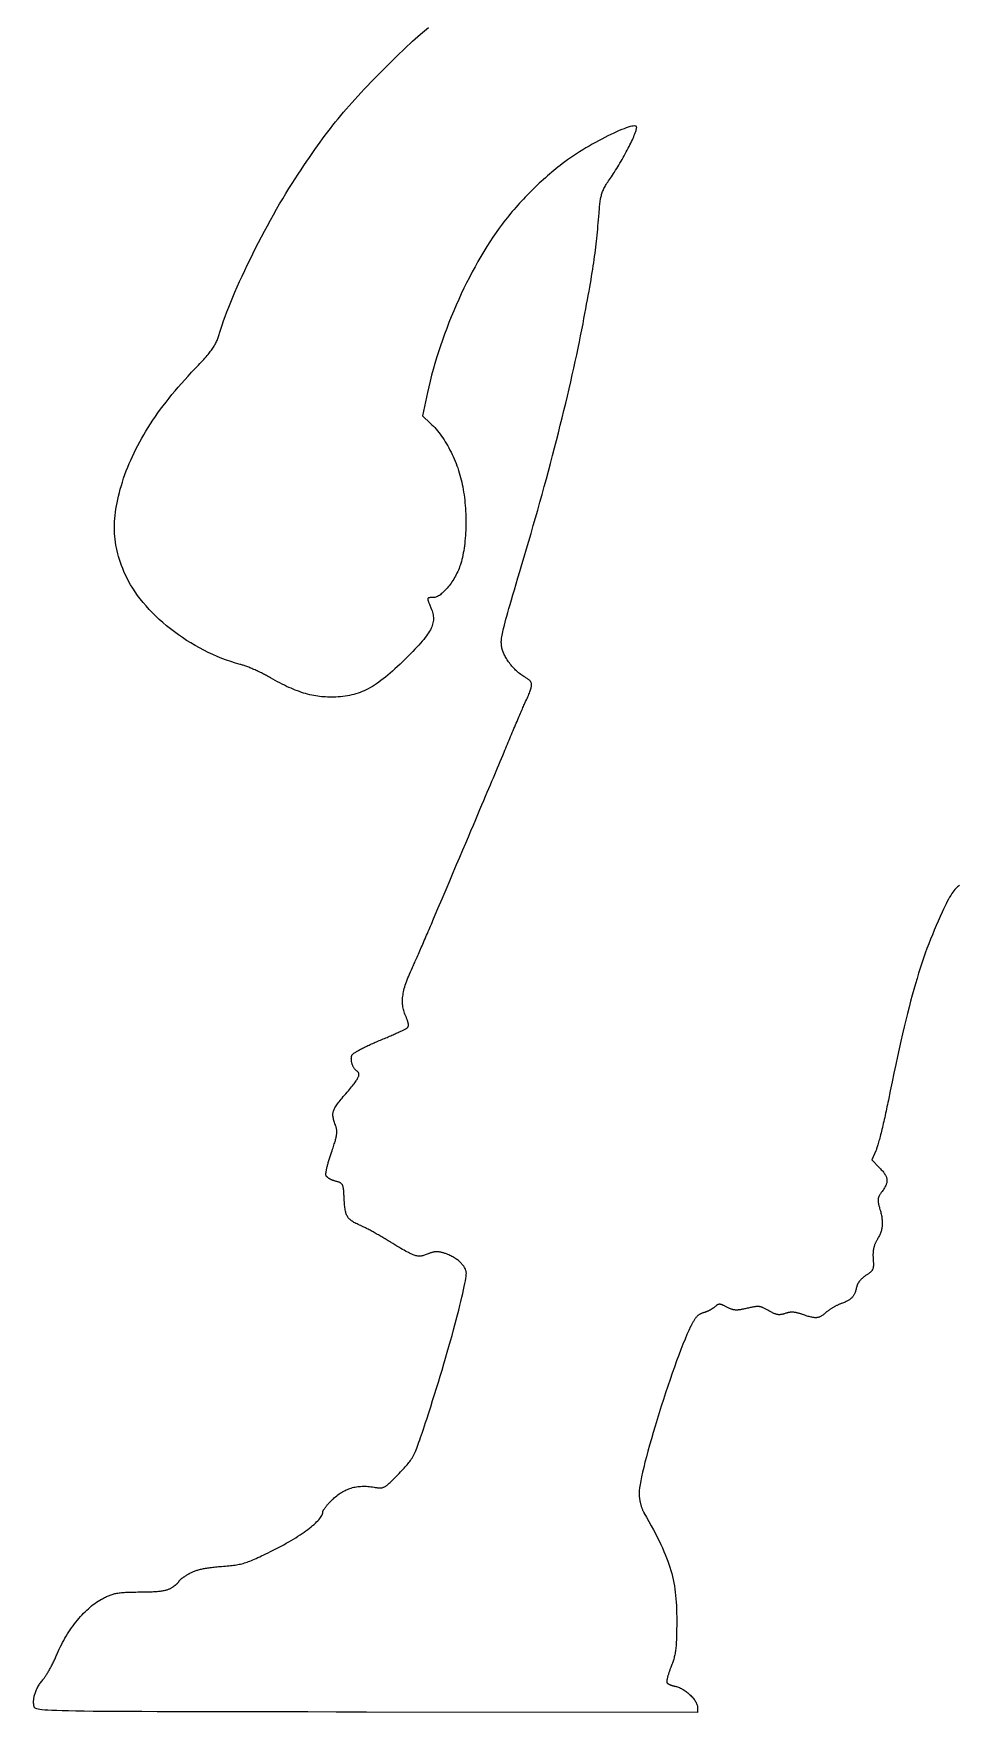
# Model space of a CAD drawing. Extents: x 81.6 to 137.6, y 127.7 to 227.6.
# Drawn here: x 81.6 to 109.5, y 127.7 to 178.2 of the extents above; entities that cross this region are included whole.
import ezdxf

# ---------------------------------------------------------------- set-up
doc = ezdxf.new("R2010")
doc.units = 0
doc.layers.add('LAYER_1', color=7, linetype='CONTINUOUS')

msp = doc.modelspace()

# ---------------------------------------------------------------- linework, layer by layer
at = {"layer": 'LAYER_1', "color": 7}
for points in [[(92.315, 177.307), (92.544, 177.532), (92.776, 177.753), (93.01, 177.97), (93.246, 178.182), (93.485, 178.389)], [(89.562, 173.972), (89.65, 174.105), (89.737, 174.233), (89.821, 174.358), (89.904, 174.478), (89.985, 174.596), (90.065, 174.71), (90.145, 174.822), (90.223, 174.93), (90.301, 175.037), (90.379, 175.141), (90.456, 175.244), (90.534, 175.345), (90.612, 175.444), (90.69, 175.543), (90.77, 175.64), (90.85, 175.738), (90.931, 175.834), (91.014, 175.931), (91.098, 176.028), (91.185, 176.126), (91.273, 176.224), (91.363, 176.324), (91.456, 176.425), (91.552, 176.527), (91.651, 176.631), (91.752, 176.737), (91.857, 176.845), (91.966, 176.956), (92.078, 177.07), (92.194, 177.187), (92.315, 177.307)], [(99.755, 175.381), (99.75, 175.4), (99.737, 175.413), (99.716, 175.421), (99.687, 175.423), (99.651, 175.421), (99.608, 175.414), (99.558, 175.402), (99.502, 175.386), (99.441, 175.365), (99.375, 175.341), (99.303, 175.313), (99.228, 175.282), (99.148, 175.247), (99.065, 175.209), (98.978, 175.168), (98.889, 175.124), (98.798, 175.078), (98.705, 175.03), (98.61, 174.979), (98.514, 174.927), (98.418, 174.873), (98.321, 174.817), (98.225, 174.76), (98.129, 174.702), (98.034, 174.643), (97.941, 174.584), (97.85, 174.524), (97.761, 174.463), (97.675, 174.403), (97.592, 174.343), (97.512, 174.283)], [(99.024, 173.94), (99.056, 173.987), (99.088, 174.036), (99.121, 174.087), (99.153, 174.139), (99.186, 174.192), (99.219, 174.247), (99.252, 174.302), (99.284, 174.358), (99.317, 174.414), (99.348, 174.47), (99.38, 174.527), (99.411, 174.583), (99.441, 174.639), (99.47, 174.695), (99.498, 174.75), (99.526, 174.804), (99.552, 174.857), (99.577, 174.909), (99.601, 174.959), (99.624, 175.008), (99.645, 175.055), (99.664, 175.1), (99.682, 175.142), (99.698, 175.182), (99.713, 175.22), (99.725, 175.255), (99.735, 175.287), (99.744, 175.316), (99.75, 175.341), (99.753, 175.363), (99.755, 175.381)], [(87.197, 169.185), (87.233, 169.302), (87.273, 169.425), (87.317, 169.554), (87.365, 169.688), (87.417, 169.827), (87.473, 169.97), (87.533, 170.118), (87.595, 170.269), (87.661, 170.424), (87.73, 170.582), (87.802, 170.742), (87.877, 170.905), (87.954, 171.07), (88.033, 171.237), (88.115, 171.405), (88.198, 171.574), (88.283, 171.743), (88.37, 171.913), (88.458, 172.082), (88.547, 172.251), (88.638, 172.419), (88.729, 172.586), (88.821, 172.751), (88.914, 172.914), (89.007, 173.075), (89.1, 173.234), (89.193, 173.389), (89.286, 173.541), (89.379, 173.689), (89.471, 173.833), (89.562, 173.972)], [(97.512, 174.283), (97.449, 174.234), (97.385, 174.184), (97.322, 174.133), (97.259, 174.081), (97.196, 174.028), (97.133, 173.975), (97.07, 173.92), (97.008, 173.865), (96.946, 173.81), (96.884, 173.753), (96.822, 173.696), (96.761, 173.638), (96.7, 173.58), (96.639, 173.521), (96.579, 173.461), (96.519, 173.401), (96.46, 173.341), (96.402, 173.28), (96.344, 173.219), (96.287, 173.158), (96.23, 173.096), (96.174, 173.034), (96.119, 172.972), (96.065, 172.909), (96.011, 172.847), (95.959, 172.784), (95.907, 172.721), (95.856, 172.659), (95.806, 172.596), (95.757, 172.533), (95.709, 172.47)], [(98.622, 172.8), (98.627, 172.856), (98.631, 172.908), (98.635, 172.958), (98.639, 173.004), (98.644, 173.048), (98.648, 173.09), (98.653, 173.13), (98.658, 173.168), (98.663, 173.204), (98.669, 173.238), (98.676, 173.271), (98.683, 173.303), (98.691, 173.334), (98.699, 173.364), (98.709, 173.393), (98.719, 173.422), (98.73, 173.451), (98.742, 173.479), (98.755, 173.508), (98.77, 173.538), (98.785, 173.567), (98.802, 173.598), (98.821, 173.63), (98.84, 173.662), (98.861, 173.696), (98.884, 173.732), (98.909, 173.769), (98.935, 173.809), (98.962, 173.85), (98.992, 173.894), (99.024, 173.94)], [(95.709, 172.47), (95.614, 172.343), (95.521, 172.211), (95.427, 172.075), (95.335, 171.935), (95.243, 171.792), (95.153, 171.645), (95.063, 171.495), (94.975, 171.341), (94.888, 171.185), (94.802, 171.027), (94.718, 170.865), (94.635, 170.702), (94.554, 170.536), (94.474, 170.368), (94.396, 170.199), (94.32, 170.027), (94.246, 169.855), (94.174, 169.681), (94.104, 169.507), (94.036, 169.331), (93.97, 169.155), (93.907, 168.978), (93.846, 168.801), (93.787, 168.624), (93.732, 168.448), (93.678, 168.271), (93.628, 168.095), (93.58, 167.92), (93.535, 167.745), (93.493, 167.572), (93.455, 167.399)], [(98.139, 169.467), (98.168, 169.624), (98.197, 169.775), (98.224, 169.919), (98.249, 170.059), (98.274, 170.193), (98.297, 170.322), (98.32, 170.446), (98.341, 170.566), (98.361, 170.681), (98.38, 170.793), (98.398, 170.902), (98.415, 171.007), (98.431, 171.11), (98.447, 171.209), (98.461, 171.307), (98.475, 171.402), (98.488, 171.496), (98.501, 171.589), (98.513, 171.68), (98.524, 171.77), (98.535, 171.86), (98.545, 171.95), (98.555, 172.04), (98.564, 172.131), (98.573, 172.222), (98.582, 172.314), (98.59, 172.407), (98.599, 172.502), (98.607, 172.599), (98.615, 172.698), (98.622, 172.8)], [(96.437, 162.691), (96.506, 162.924), (96.574, 163.158), (96.642, 163.392), (96.709, 163.627), (96.776, 163.862), (96.842, 164.097), (96.907, 164.332), (96.972, 164.567), (97.036, 164.801), (97.098, 165.035), (97.16, 165.267), (97.221, 165.499), (97.281, 165.729), (97.34, 165.958), (97.398, 166.186), (97.455, 166.412), (97.51, 166.636), (97.565, 166.857), (97.618, 167.077), (97.669, 167.294), (97.72, 167.508), (97.769, 167.72), (97.816, 167.928), (97.862, 168.134), (97.907, 168.336), (97.949, 168.534), (97.991, 168.729), (98.03, 168.92), (98.068, 169.106), (98.104, 169.289), (98.139, 169.467)], [(86.467, 168.123), (86.515, 168.174), (86.561, 168.223), (86.605, 168.269), (86.646, 168.314), (86.686, 168.357), (86.723, 168.397), (86.758, 168.437), (86.791, 168.474), (86.822, 168.511), (86.852, 168.546), (86.88, 168.579), (86.906, 168.612), (86.93, 168.644), (86.953, 168.675), (86.975, 168.705), (86.995, 168.735), (87.015, 168.764), (87.033, 168.792), (87.05, 168.821), (87.065, 168.849), (87.08, 168.877), (87.095, 168.906), (87.108, 168.934), (87.121, 168.963), (87.133, 168.993), (87.144, 169.023), (87.156, 169.053), (87.166, 169.085), (87.177, 169.117), (87.187, 169.15), (87.197, 169.185)], [(84.275, 164.705), (84.311, 164.816), (84.35, 164.927), (84.39, 165.038), (84.433, 165.148), (84.478, 165.258), (84.525, 165.367), (84.574, 165.477), (84.625, 165.586), (84.679, 165.695), (84.735, 165.804), (84.793, 165.913), (84.853, 166.021), (84.916, 166.13), (84.981, 166.239), (85.048, 166.348), (85.118, 166.456), (85.19, 166.565), (85.265, 166.675), (85.342, 166.784), (85.422, 166.893), (85.504, 167.003), (85.588, 167.113), (85.676, 167.224), (85.765, 167.335), (85.858, 167.446), (85.952, 167.557), (86.05, 167.67), (86.15, 167.782), (86.253, 167.895), (86.358, 168.009), (86.467, 168.123)], [(93.455, 167.399), (93.303, 166.698), (93.549, 166.471)], [(93.549, 166.471), (93.592, 166.43), (93.634, 166.387), (93.677, 166.342), (93.718, 166.295), (93.759, 166.246), (93.8, 166.195), (93.84, 166.142), (93.879, 166.088), (93.918, 166.032), (93.956, 165.975), (93.993, 165.916), (94.03, 165.856), (94.066, 165.794), (94.1, 165.731), (94.134, 165.668), (94.167, 165.603), (94.199, 165.537), (94.23, 165.47), (94.26, 165.403), (94.289, 165.335), (94.316, 165.266), (94.343, 165.196), (94.368, 165.127), (94.392, 165.056), (94.414, 164.985), (94.435, 164.915), (94.455, 164.843), (94.474, 164.772), (94.491, 164.701), (94.506, 164.63), (94.52, 164.559)], [(84.402, 161.834), (84.36, 161.926), (84.32, 162.016), (84.283, 162.106), (84.248, 162.195), (84.216, 162.283), (84.187, 162.371), (84.16, 162.459), (84.136, 162.546), (84.114, 162.633), (84.095, 162.72), (84.078, 162.807), (84.064, 162.894), (84.053, 162.982), (84.044, 163.069), (84.037, 163.157), (84.033, 163.246), (84.032, 163.335), (84.033, 163.425), (84.037, 163.516), (84.043, 163.607), (84.051, 163.7), (84.063, 163.794), (84.076, 163.889), (84.092, 163.985), (84.111, 164.083), (84.132, 164.182), (84.156, 164.283), (84.182, 164.386), (84.21, 164.49), (84.241, 164.597), (84.275, 164.705)], [(94.52, 164.559), (94.534, 164.481), (94.546, 164.403), (94.558, 164.323), (94.568, 164.243), (94.577, 164.161), (94.585, 164.079), (94.592, 163.997), (94.598, 163.914), (94.603, 163.83), (94.607, 163.747), (94.609, 163.664), (94.611, 163.58), (94.612, 163.497), (94.611, 163.415), (94.609, 163.333), (94.607, 163.251), (94.603, 163.17), (94.598, 163.091), (94.592, 163.012), (94.585, 162.934), (94.577, 162.858), (94.569, 162.783), (94.559, 162.71), (94.548, 162.638), (94.536, 162.569), (94.522, 162.501), (94.508, 162.435), (94.493, 162.372), (94.477, 162.311), (94.46, 162.252), (94.442, 162.196)], [(95.694, 159.736), (95.69, 159.763), (95.686, 159.79), (95.683, 159.816), (95.681, 159.843), (95.68, 159.871), (95.68, 159.901), (95.682, 159.933), (95.685, 159.967), (95.689, 160.005), (95.695, 160.047), (95.703, 160.092), (95.712, 160.142), (95.724, 160.198), (95.738, 160.259), (95.754, 160.327), (95.773, 160.401), (95.794, 160.483), (95.818, 160.573), (95.845, 160.671), (95.875, 160.778), (95.908, 160.894), (95.944, 161.021), (95.984, 161.157), (96.027, 161.305), (96.073, 161.464), (96.124, 161.636), (96.178, 161.819), (96.236, 162.016), (96.299, 162.227), (96.365, 162.451), (96.437, 162.691)], [(87.815, 159.217), (87.677, 159.255), (87.54, 159.298), (87.402, 159.345), (87.265, 159.396), (87.129, 159.451), (86.993, 159.51), (86.858, 159.573), (86.724, 159.64), (86.592, 159.71), (86.461, 159.783), (86.332, 159.86), (86.205, 159.939), (86.08, 160.022), (85.957, 160.107), (85.837, 160.195), (85.719, 160.285), (85.604, 160.378), (85.492, 160.472), (85.384, 160.569), (85.278, 160.668), (85.177, 160.768), (85.079, 160.87), (84.985, 160.974), (84.896, 161.078), (84.811, 161.184), (84.73, 161.291), (84.654, 161.398), (84.583, 161.507), (84.518, 161.615), (84.457, 161.725), (84.402, 161.834)], [(94.442, 162.196), (94.425, 162.149), (94.407, 162.102), (94.388, 162.055), (94.367, 162.009), (94.345, 161.963), (94.322, 161.917), (94.298, 161.872), (94.273, 161.828), (94.248, 161.784), (94.221, 161.742), (94.194, 161.7), (94.166, 161.66), (94.138, 161.62), (94.109, 161.582), (94.08, 161.546), (94.051, 161.511), (94.021, 161.477), (93.991, 161.445), (93.962, 161.415), (93.932, 161.387), (93.903, 161.36), (93.873, 161.336), (93.844, 161.314), (93.816, 161.294), (93.787, 161.276), (93.76, 161.261), (93.733, 161.249), (93.706, 161.239), (93.681, 161.231), (93.656, 161.227), (93.632, 161.225)], [(93.632, 161.225), (93.612, 161.225), (93.594, 161.226), (93.577, 161.226), (93.561, 161.225), (93.547, 161.225), (93.534, 161.224), (93.522, 161.223), (93.511, 161.222), (93.502, 161.22), (93.493, 161.218), (93.486, 161.215), (93.48, 161.211), (93.475, 161.207), (93.471, 161.201), (93.468, 161.195), (93.467, 161.188), (93.466, 161.18), (93.467, 161.17), (93.468, 161.16), (93.471, 161.148), (93.474, 161.135), (93.479, 161.12), (93.484, 161.104), (93.491, 161.087), (93.498, 161.067), (93.506, 161.047), (93.516, 161.024), (93.526, 161), (93.537, 160.973), (93.549, 160.945), (93.561, 160.915)], [(93.561, 160.915), (93.578, 160.872), (93.594, 160.829), (93.607, 160.788), (93.617, 160.747), (93.626, 160.707), (93.632, 160.667), (93.635, 160.628), (93.636, 160.588), (93.635, 160.549), (93.63, 160.509), (93.623, 160.469), (93.613, 160.429), (93.601, 160.388), (93.585, 160.346), (93.566, 160.303), (93.545, 160.259), (93.52, 160.215), (93.492, 160.169), (93.46, 160.121), (93.425, 160.072), (93.387, 160.021), (93.345, 159.968), (93.3, 159.913), (93.251, 159.857), (93.198, 159.797), (93.141, 159.736), (93.081, 159.672), (93.017, 159.605), (92.948, 159.535), (92.876, 159.462), (92.799, 159.386)], [(96.393, 158.828), (96.36, 158.848), (96.328, 158.869), (96.296, 158.892), (96.264, 158.915), (96.232, 158.939), (96.201, 158.965), (96.171, 158.991), (96.141, 159.018), (96.111, 159.046), (96.082, 159.075), (96.054, 159.104), (96.026, 159.134), (95.999, 159.165), (95.973, 159.196), (95.948, 159.227), (95.923, 159.259), (95.9, 159.291), (95.877, 159.323), (95.856, 159.355), (95.835, 159.388), (95.816, 159.421), (95.798, 159.453), (95.781, 159.486), (95.765, 159.518), (95.751, 159.55), (95.738, 159.582), (95.726, 159.614), (95.716, 159.645), (95.707, 159.676), (95.7, 159.706), (95.694, 159.736)], [(88.728, 158.814), (88.701, 158.83), (88.672, 158.846), (88.643, 158.862), (88.614, 158.878), (88.584, 158.894), (88.553, 158.91), (88.522, 158.926), (88.49, 158.942), (88.459, 158.958), (88.427, 158.973), (88.395, 158.989), (88.362, 159.004), (88.33, 159.019), (88.298, 159.034), (88.266, 159.048), (88.233, 159.062), (88.202, 159.076), (88.17, 159.09), (88.139, 159.103), (88.108, 159.115), (88.078, 159.127), (88.048, 159.139), (88.019, 159.15), (87.99, 159.161), (87.962, 159.171), (87.935, 159.18), (87.909, 159.189), (87.884, 159.197), (87.86, 159.204), (87.837, 159.211), (87.815, 159.217)], [(92.799, 159.386), (92.715, 159.305), (92.634, 159.227), (92.555, 159.152), (92.479, 159.081), (92.404, 159.014), (92.331, 158.95), (92.26, 158.89), (92.191, 158.833), (92.123, 158.779), (92.056, 158.728), (91.991, 158.68), (91.926, 158.635), (91.863, 158.593), (91.8, 158.554), (91.738, 158.517), (91.676, 158.483), (91.614, 158.452), (91.552, 158.423), (91.491, 158.396), (91.429, 158.372), (91.367, 158.35), (91.304, 158.33), (91.241, 158.312), (91.177, 158.296), (91.112, 158.282), (91.046, 158.27), (90.979, 158.26), (90.91, 158.251), (90.84, 158.243), (90.768, 158.238), (90.694, 158.233)], [(90.694, 158.233), (90.633, 158.231), (90.572, 158.229), (90.512, 158.23), (90.451, 158.231), (90.391, 158.234), (90.331, 158.238), (90.271, 158.243), (90.211, 158.25), (90.152, 158.258), (90.092, 158.267), (90.032, 158.278), (89.971, 158.29), (89.911, 158.304), (89.85, 158.319), (89.789, 158.336), (89.728, 158.354), (89.666, 158.374), (89.604, 158.395), (89.541, 158.418), (89.477, 158.442), (89.413, 158.468), (89.349, 158.495), (89.283, 158.524), (89.217, 158.554), (89.15, 158.587), (89.082, 158.62), (89.014, 158.656), (88.944, 158.693), (88.873, 158.732), (88.801, 158.772), (88.728, 158.814)], [(96.412, 158.096), (96.435, 158.146), (96.456, 158.193), (96.475, 158.237), (96.493, 158.279), (96.51, 158.318), (96.525, 158.354), (96.538, 158.389), (96.55, 158.421), (96.561, 158.451), (96.569, 158.479), (96.577, 158.505), (96.582, 158.53), (96.587, 158.553), (96.589, 158.574), (96.59, 158.594), (96.59, 158.613), (96.588, 158.631), (96.584, 158.648), (96.579, 158.663), (96.572, 158.679), (96.564, 158.693), (96.554, 158.707), (96.542, 158.72), (96.529, 158.734), (96.515, 158.747), (96.498, 158.76), (96.48, 158.773), (96.461, 158.786), (96.44, 158.8), (96.417, 158.814), (96.393, 158.828)], [(95.762, 156.574), (95.786, 156.632), (95.811, 156.692), (95.836, 156.751), (95.861, 156.811), (95.886, 156.87), (95.911, 156.93), (95.936, 156.989), (95.961, 157.049), (95.986, 157.107), (96.011, 157.166), (96.035, 157.224), (96.059, 157.281), (96.083, 157.337), (96.107, 157.393), (96.13, 157.447), (96.153, 157.501), (96.175, 157.553), (96.197, 157.604), (96.218, 157.653), (96.239, 157.701), (96.259, 157.747), (96.278, 157.792), (96.297, 157.834), (96.315, 157.875), (96.331, 157.914), (96.347, 157.95), (96.362, 157.984), (96.376, 158.016), (96.389, 158.045), (96.401, 158.072), (96.412, 158.096)], [(93.641, 151.556), (93.772, 151.864), (93.897, 152.157), (94.015, 152.436), (94.127, 152.7), (94.233, 152.951), (94.334, 153.19), (94.43, 153.416), (94.521, 153.63), (94.607, 153.833), (94.688, 154.025), (94.766, 154.208), (94.839, 154.38), (94.908, 154.544), (94.974, 154.699), (95.036, 154.846), (95.095, 154.986), (95.151, 155.119), (95.205, 155.246), (95.256, 155.367), (95.305, 155.483), (95.351, 155.594), (95.396, 155.702), (95.44, 155.805), (95.482, 155.906), (95.523, 156.004), (95.564, 156.101), (95.604, 156.196), (95.643, 156.29), (95.682, 156.384), (95.722, 156.478), (95.762, 156.574)], [(109.474, 152.557), (109.445, 152.543), (109.417, 152.524), (109.388, 152.501), (109.359, 152.474), (109.33, 152.441), (109.3, 152.404), (109.27, 152.362), (109.239, 152.316), (109.207, 152.264), (109.174, 152.207), (109.14, 152.146), (109.105, 152.079), (109.069, 152.007), (109.031, 151.93), (108.992, 151.848), (108.951, 151.76)], [(108.951, 151.76), (108.889, 151.623), (108.828, 151.487), (108.769, 151.352), (108.711, 151.215), (108.655, 151.079), (108.6, 150.941), (108.547, 150.802), (108.494, 150.662), (108.442, 150.519), (108.391, 150.374), (108.341, 150.226), (108.292, 150.074), (108.243, 149.92), (108.194, 149.761), (108.146, 149.598), (108.098, 149.43), (108.05, 149.257), (108.002, 149.079), (107.954, 148.895), (107.906, 148.705), (107.857, 148.508), (107.808, 148.304), (107.759, 148.093), (107.709, 147.875), (107.658, 147.648), (107.606, 147.413), (107.553, 147.169), (107.5, 146.916), (107.445, 146.653), (107.388, 146.381), (107.331, 146.098)], [(93.003, 150.091), (93.016, 150.117), (93.029, 150.146), (93.043, 150.177), (93.058, 150.211), (93.074, 150.246), (93.09, 150.284), (93.108, 150.323), (93.126, 150.364), (93.145, 150.407), (93.164, 150.451), (93.184, 150.497), (93.205, 150.544), (93.226, 150.592), (93.248, 150.641), (93.27, 150.692), (93.292, 150.743), (93.315, 150.795), (93.338, 150.848), (93.361, 150.902), (93.385, 150.956), (93.408, 151.01), (93.432, 151.065), (93.455, 151.12), (93.479, 151.175), (93.503, 151.231), (93.526, 151.286), (93.55, 151.34), (93.573, 151.395), (93.596, 151.449), (93.619, 151.503), (93.641, 151.556)], [(92.795, 148.648), (92.779, 148.684), (92.765, 148.721), (92.753, 148.757), (92.742, 148.794), (92.732, 148.831), (92.723, 148.868), (92.716, 148.905), (92.711, 148.943), (92.707, 148.982), (92.704, 149.021), (92.703, 149.06), (92.703, 149.1), (92.705, 149.141), (92.708, 149.183), (92.713, 149.226), (92.72, 149.27), (92.727, 149.315), (92.737, 149.36), (92.748, 149.408), (92.76, 149.456), (92.774, 149.506), (92.79, 149.557), (92.807, 149.609), (92.826, 149.663), (92.846, 149.719), (92.869, 149.776), (92.892, 149.835), (92.917, 149.896), (92.944, 149.959), (92.973, 150.024), (93.003, 150.091)], [(92.844, 148.271), (92.85, 148.277), (92.856, 148.282), (92.861, 148.288), (92.865, 148.294), (92.869, 148.3), (92.873, 148.307), (92.876, 148.314), (92.878, 148.322), (92.88, 148.33), (92.882, 148.338), (92.883, 148.347), (92.884, 148.356), (92.884, 148.366), (92.883, 148.376), (92.882, 148.387), (92.881, 148.398), (92.879, 148.41), (92.876, 148.423), (92.873, 148.436), (92.87, 148.45), (92.865, 148.464), (92.861, 148.479), (92.856, 148.495), (92.85, 148.511), (92.844, 148.529), (92.837, 148.546), (92.83, 148.565), (92.822, 148.585), (92.813, 148.605), (92.804, 148.626), (92.795, 148.648)], [(92.005, 147.891), (92.045, 147.907), (92.084, 147.924), (92.124, 147.94), (92.163, 147.957), (92.201, 147.973), (92.239, 147.989), (92.277, 148.005), (92.313, 148.021), (92.349, 148.037), (92.385, 148.052), (92.419, 148.067), (92.453, 148.082), (92.485, 148.096), (92.517, 148.111), (92.547, 148.124), (92.577, 148.138), (92.605, 148.151), (92.632, 148.163), (92.658, 148.175), (92.682, 148.186), (92.705, 148.197), (92.727, 148.208), (92.747, 148.218), (92.765, 148.227), (92.782, 148.235), (92.797, 148.243), (92.81, 148.25), (92.821, 148.257), (92.831, 148.262), (92.839, 148.267), (92.844, 148.271)], [(91.189, 147.461), (91.194, 147.468), (91.2, 147.475), (91.208, 147.484), (91.218, 147.493), (91.23, 147.502), (91.244, 147.512), (91.26, 147.523), (91.277, 147.535), (91.296, 147.547), (91.316, 147.559), (91.338, 147.572), (91.362, 147.586), (91.387, 147.6), (91.413, 147.614), (91.44, 147.629), (91.469, 147.644), (91.498, 147.659), (91.529, 147.675), (91.561, 147.691), (91.594, 147.707), (91.628, 147.723), (91.663, 147.74), (91.698, 147.756), (91.734, 147.773), (91.771, 147.79), (91.809, 147.807), (91.847, 147.824), (91.886, 147.84), (91.925, 147.857), (91.965, 147.874), (92.005, 147.891)], [(91.325, 146.98), (91.313, 146.988), (91.301, 146.998), (91.29, 147.008), (91.279, 147.019), (91.268, 147.032), (91.258, 147.045), (91.248, 147.059), (91.239, 147.074), (91.23, 147.089), (91.222, 147.105), (91.214, 147.122), (91.207, 147.139), (91.2, 147.157), (91.193, 147.174), (91.188, 147.193), (91.182, 147.211), (91.178, 147.229), (91.174, 147.248), (91.171, 147.266), (91.168, 147.285), (91.166, 147.303), (91.165, 147.321), (91.164, 147.338), (91.165, 147.356), (91.166, 147.373), (91.168, 147.389), (91.17, 147.405), (91.174, 147.42), (91.178, 147.435), (91.183, 147.448), (91.189, 147.461)], [(91, 146.294), (91.039, 146.338), (91.075, 146.38), (91.109, 146.42), (91.141, 146.458), (91.171, 146.495), (91.198, 146.529), (91.224, 146.562), (91.248, 146.593), (91.27, 146.622), (91.291, 146.65), (91.309, 146.677), (91.325, 146.702), (91.34, 146.725), (91.353, 146.748), (91.364, 146.769), (91.373, 146.788), (91.381, 146.807), (91.387, 146.824), (91.391, 146.841), (91.394, 146.857), (91.395, 146.871), (91.395, 146.885), (91.393, 146.898), (91.389, 146.91), (91.384, 146.922), (91.378, 146.933), (91.37, 146.943), (91.361, 146.953), (91.35, 146.962), (91.338, 146.972), (91.325, 146.98)], [(90.684, 145.355), (90.672, 145.391), (90.66, 145.425), (90.65, 145.457), (90.64, 145.487), (90.632, 145.517), (90.625, 145.545), (90.619, 145.572), (90.615, 145.598), (90.612, 145.624), (90.611, 145.649), (90.611, 145.673), (90.612, 145.698), (90.615, 145.722), (90.62, 145.746), (90.627, 145.77), (90.635, 145.794), (90.645, 145.819), (90.657, 145.844), (90.671, 145.871), (90.686, 145.898), (90.704, 145.926), (90.724, 145.955), (90.745, 145.985), (90.769, 146.017), (90.795, 146.051), (90.824, 146.086), (90.854, 146.124), (90.887, 146.163), (90.922, 146.204), (90.96, 146.248), (91, 146.294)], [(107.331, 146.098), (107.317, 146.032), (107.304, 145.966), (107.29, 145.9), (107.276, 145.834), (107.262, 145.769), (107.248, 145.704), (107.234, 145.64), (107.22, 145.577), (107.206, 145.514), (107.192, 145.453), (107.178, 145.393), (107.164, 145.333), (107.15, 145.275), (107.137, 145.219), (107.124, 145.164), (107.111, 145.111), (107.098, 145.059), (107.085, 145.009), (107.073, 144.961), (107.061, 144.915), (107.049, 144.871), (107.038, 144.83), (107.027, 144.791), (107.017, 144.754), (107.007, 144.72), (106.997, 144.689), (106.988, 144.66), (106.979, 144.634), (106.972, 144.612), (106.964, 144.592), (106.957, 144.576)], [(90.566, 144.526), (90.583, 144.575), (90.599, 144.621), (90.614, 144.664), (90.628, 144.706), (90.641, 144.745), (90.652, 144.782), (90.663, 144.818), (90.673, 144.851), (90.683, 144.883), (90.691, 144.913), (90.698, 144.942), (90.705, 144.969), (90.71, 144.995), (90.715, 145.02), (90.719, 145.043), (90.722, 145.066), (90.725, 145.088), (90.727, 145.109), (90.727, 145.129), (90.728, 145.148), (90.727, 145.168), (90.726, 145.186), (90.724, 145.205), (90.721, 145.223), (90.718, 145.241), (90.714, 145.26), (90.709, 145.278), (90.704, 145.297), (90.698, 145.316), (90.691, 145.335), (90.684, 145.355)], [(106.957, 144.576), (106.836, 144.299), (107.068, 144.059)], [(90.403, 143.831), (90.401, 143.837), (90.4, 143.845), (90.399, 143.855), (90.399, 143.866), (90.399, 143.878), (90.4, 143.892), (90.402, 143.907), (90.404, 143.923), (90.406, 143.94), (90.409, 143.959), (90.413, 143.979), (90.417, 143.999), (90.421, 144.021), (90.426, 144.044), (90.431, 144.067), (90.437, 144.092), (90.443, 144.117), (90.45, 144.143), (90.457, 144.169), (90.464, 144.197), (90.472, 144.225), (90.48, 144.253), (90.488, 144.282), (90.497, 144.312), (90.506, 144.341), (90.515, 144.372), (90.525, 144.402), (90.535, 144.433), (90.545, 144.464), (90.556, 144.495), (90.566, 144.526)], [(107.068, 144.059), (107.094, 144.032), (107.118, 144.006), (107.14, 143.981), (107.161, 143.957), (107.18, 143.933), (107.198, 143.91), (107.214, 143.887), (107.228, 143.865), (107.241, 143.843), (107.253, 143.822), (107.263, 143.8), (107.271, 143.78), (107.278, 143.759), (107.283, 143.738), (107.286, 143.718), (107.288, 143.697), (107.289, 143.677), (107.288, 143.656), (107.286, 143.635), (107.282, 143.614), (107.276, 143.593), (107.269, 143.571), (107.261, 143.549), (107.251, 143.527), (107.24, 143.503), (107.227, 143.48), (107.213, 143.455), (107.197, 143.43), (107.18, 143.404), (107.161, 143.378), (107.141, 143.35)], [(90.686, 143.661), (90.673, 143.664), (90.66, 143.668), (90.647, 143.672), (90.635, 143.676), (90.622, 143.681), (90.61, 143.685), (90.598, 143.69), (90.586, 143.695), (90.574, 143.7), (90.562, 143.705), (90.551, 143.711), (90.54, 143.716), (90.529, 143.722), (90.518, 143.728), (90.508, 143.733), (90.498, 143.739), (90.488, 143.745), (90.479, 143.752), (90.47, 143.758), (90.462, 143.764), (90.454, 143.77), (90.447, 143.776), (90.44, 143.782), (90.433, 143.789), (90.427, 143.795), (90.422, 143.801), (90.417, 143.807), (90.412, 143.813), (90.409, 143.819), (90.405, 143.825), (90.403, 143.831)], [(90.949, 143.13), (90.947, 143.173), (90.945, 143.214), (90.943, 143.252), (90.941, 143.287), (90.939, 143.32), (90.937, 143.351), (90.934, 143.379), (90.932, 143.406), (90.929, 143.43), (90.925, 143.452), (90.922, 143.473), (90.917, 143.492), (90.913, 143.509), (90.908, 143.525), (90.902, 143.539), (90.895, 143.552), (90.888, 143.564), (90.88, 143.575), (90.871, 143.584), (90.862, 143.593), (90.851, 143.601), (90.84, 143.609), (90.827, 143.615), (90.814, 143.622), (90.799, 143.628), (90.784, 143.633), (90.767, 143.639), (90.748, 143.644), (90.729, 143.65), (90.708, 143.655), (90.686, 143.661)], [(91.448, 142.322), (91.409, 142.339), (91.371, 142.356), (91.337, 142.372), (91.304, 142.388), (91.273, 142.404), (91.244, 142.42), (91.217, 142.436), (91.191, 142.452), (91.168, 142.468), (91.146, 142.485), (91.125, 142.503), (91.107, 142.521), (91.089, 142.54), (91.073, 142.56), (91.059, 142.58), (91.045, 142.602), (91.033, 142.625), (91.022, 142.649), (91.012, 142.675), (91.003, 142.702), (90.995, 142.73), (90.987, 142.761), (90.981, 142.793), (90.975, 142.827), (90.97, 142.863), (90.965, 142.902), (90.961, 142.942), (90.958, 142.985), (90.955, 143.031), (90.952, 143.079), (90.949, 143.13)], [(107.141, 143.35), (107.128, 143.332), (107.115, 143.315), (107.104, 143.298), (107.093, 143.282), (107.083, 143.267), (107.074, 143.252), (107.065, 143.237), (107.057, 143.223), (107.05, 143.21), (107.044, 143.196), (107.039, 143.183), (107.034, 143.17), (107.03, 143.157), (107.027, 143.144), (107.024, 143.13), (107.022, 143.117), (107.021, 143.103), (107.02, 143.089), (107.02, 143.075), (107.021, 143.06), (107.022, 143.045), (107.024, 143.029), (107.027, 143.013), (107.03, 142.996), (107.033, 142.978), (107.038, 142.959), (107.043, 142.939), (107.048, 142.919), (107.054, 142.897), (107.061, 142.874), (107.068, 142.85)], [(107.068, 142.85), (107.079, 142.811), (107.09, 142.772), (107.1, 142.735), (107.109, 142.698), (107.117, 142.663), (107.124, 142.628), (107.13, 142.594), (107.135, 142.561), (107.139, 142.528), (107.143, 142.496), (107.145, 142.465), (107.147, 142.435), (107.148, 142.405), (107.148, 142.375), (107.147, 142.346), (107.144, 142.317), (107.141, 142.289), (107.138, 142.261), (107.133, 142.234), (107.127, 142.206), (107.12, 142.179), (107.113, 142.153), (107.104, 142.126), (107.094, 142.099), (107.084, 142.073), (107.073, 142.046), (107.06, 142.02), (107.047, 141.993), (107.032, 141.966), (107.017, 141.94), (107.001, 141.913)], [(92.342, 141.826), (92.31, 141.845), (92.278, 141.865), (92.245, 141.885), (92.213, 141.904), (92.18, 141.924), (92.147, 141.944), (92.113, 141.963), (92.08, 141.983), (92.047, 142.002), (92.014, 142.022), (91.981, 142.041), (91.948, 142.059), (91.915, 142.078), (91.883, 142.096), (91.851, 142.114), (91.82, 142.131), (91.789, 142.148), (91.759, 142.165), (91.729, 142.181), (91.7, 142.196), (91.672, 142.211), (91.645, 142.226), (91.618, 142.239), (91.593, 142.252), (91.569, 142.265), (91.545, 142.276), (91.523, 142.287), (91.502, 142.297), (91.483, 142.306), (91.465, 142.315), (91.448, 142.322)], [(93.473, 141.471), (93.444, 141.459), (93.416, 141.448), (93.389, 141.438), (93.363, 141.429), (93.338, 141.422), (93.313, 141.415), (93.288, 141.41), (93.264, 141.407), (93.239, 141.405), (93.215, 141.404), (93.19, 141.405), (93.164, 141.407), (93.138, 141.411), (93.111, 141.417), (93.082, 141.424), (93.053, 141.433), (93.022, 141.445), (92.99, 141.458), (92.955, 141.473), (92.919, 141.49), (92.881, 141.509), (92.84, 141.53), (92.797, 141.553), (92.751, 141.579), (92.703, 141.607), (92.651, 141.637), (92.596, 141.67), (92.538, 141.705), (92.476, 141.742), (92.411, 141.783), (92.342, 141.826)], [(93.999, 141.48), (93.977, 141.487), (93.956, 141.494), (93.935, 141.5), (93.916, 141.506), (93.897, 141.512), (93.879, 141.517), (93.862, 141.521), (93.844, 141.525), (93.828, 141.528), (93.812, 141.531), (93.796, 141.533), (93.78, 141.535), (93.765, 141.536), (93.75, 141.537), (93.735, 141.537), (93.72, 141.537), (93.706, 141.536), (93.691, 141.535), (93.676, 141.533), (93.661, 141.531), (93.646, 141.528), (93.631, 141.525), (93.615, 141.521), (93.599, 141.516), (93.583, 141.512), (93.566, 141.506), (93.549, 141.5), (93.531, 141.494), (93.512, 141.486), (93.493, 141.479), (93.473, 141.471)], [(107.001, 141.913), (106.99, 141.895), (106.98, 141.878), (106.971, 141.861), (106.961, 141.843), (106.953, 141.826), (106.944, 141.809), (106.937, 141.792), (106.929, 141.775), (106.922, 141.758), (106.916, 141.741), (106.91, 141.723), (106.904, 141.706), (106.899, 141.688), (106.894, 141.671), (106.89, 141.653), (106.886, 141.635), (106.883, 141.616), (106.88, 141.598), (106.877, 141.579), (106.874, 141.559), (106.872, 141.54), (106.871, 141.52), (106.87, 141.5), (106.869, 141.479), (106.868, 141.458), (106.868, 141.436), (106.868, 141.414), (106.869, 141.392), (106.87, 141.369), (106.871, 141.345), (106.873, 141.321)], [(94.627, 140.888), (94.626, 140.909), (94.623, 140.93), (94.619, 140.951), (94.613, 140.972), (94.606, 140.993), (94.597, 141.015), (94.587, 141.036), (94.575, 141.058), (94.562, 141.08), (94.547, 141.101), (94.532, 141.123), (94.514, 141.144), (94.496, 141.165), (94.477, 141.187), (94.456, 141.207), (94.434, 141.228), (94.411, 141.248), (94.387, 141.268), (94.362, 141.288), (94.336, 141.307), (94.309, 141.326), (94.282, 141.344), (94.253, 141.361), (94.224, 141.379), (94.193, 141.395), (94.163, 141.411), (94.131, 141.426), (94.099, 141.441), (94.066, 141.455), (94.032, 141.468), (93.999, 141.48)], [(106.873, 141.321), (106.875, 141.291), (106.877, 141.262), (106.878, 141.235), (106.879, 141.21), (106.88, 141.186), (106.88, 141.164), (106.88, 141.143), (106.88, 141.123), (106.879, 141.104), (106.877, 141.087), (106.875, 141.07), (106.872, 141.054), (106.869, 141.039), (106.865, 141.025), (106.86, 141.012), (106.855, 140.999), (106.848, 140.987), (106.841, 140.975), (106.833, 140.964), (106.824, 140.952), (106.815, 140.941), (106.804, 140.931), (106.792, 140.92), (106.78, 140.909), (106.766, 140.898), (106.751, 140.887), (106.735, 140.876), (106.718, 140.864), (106.7, 140.852), (106.68, 140.84), (106.659, 140.826)], [(93.435, 136.501), (93.494, 136.685), (93.553, 136.869), (93.612, 137.055), (93.67, 137.24), (93.728, 137.425), (93.785, 137.61), (93.84, 137.794), (93.895, 137.976), (93.949, 138.157), (94.001, 138.335), (94.052, 138.511), (94.102, 138.684), (94.15, 138.853), (94.196, 139.019), (94.241, 139.181), (94.283, 139.338), (94.324, 139.49), (94.363, 139.637), (94.399, 139.779), (94.433, 139.914), (94.465, 140.043), (94.494, 140.165), (94.521, 140.279), (94.545, 140.386), (94.566, 140.485), (94.584, 140.576), (94.599, 140.658), (94.611, 140.73), (94.62, 140.793), (94.625, 140.846), (94.627, 140.888)], [(106.38, 140.494), (106.374, 140.464), (106.367, 140.436), (106.359, 140.409), (106.352, 140.384), (106.345, 140.359), (106.337, 140.336), (106.329, 140.314), (106.32, 140.293), (106.312, 140.273), (106.302, 140.253), (106.292, 140.235), (106.282, 140.218), (106.271, 140.201), (106.26, 140.185), (106.248, 140.17), (106.235, 140.156), (106.221, 140.142), (106.206, 140.128), (106.191, 140.115), (106.175, 140.103), (106.158, 140.091), (106.139, 140.079), (106.12, 140.067), (106.1, 140.056), (106.078, 140.045), (106.056, 140.034), (106.032, 140.023), (106.007, 140.012), (105.98, 140.002), (105.952, 139.991), (105.923, 139.98)], [(106.659, 140.826), (106.647, 140.818), (106.634, 140.81), (106.622, 140.801), (106.609, 140.792), (106.597, 140.782), (106.585, 140.772), (106.573, 140.762), (106.561, 140.751), (106.549, 140.741), (106.538, 140.73), (106.527, 140.719), (106.516, 140.707), (106.505, 140.696), (106.495, 140.685), (106.484, 140.673), (106.475, 140.661), (106.465, 140.65), (106.456, 140.638), (106.447, 140.626), (106.439, 140.614), (106.431, 140.603), (106.424, 140.591), (106.417, 140.58), (106.41, 140.568), (106.404, 140.557), (106.399, 140.546), (106.394, 140.535), (106.39, 140.524), (106.386, 140.514), (106.383, 140.504), (106.38, 140.494)], [(105.923, 139.98), (105.907, 139.974), (105.891, 139.967), (105.874, 139.96), (105.857, 139.953), (105.84, 139.946), (105.823, 139.938), (105.806, 139.93), (105.789, 139.921), (105.772, 139.913), (105.754, 139.904), (105.737, 139.895), (105.72, 139.886), (105.703, 139.877), (105.686, 139.867), (105.669, 139.858), (105.652, 139.848), (105.636, 139.839), (105.62, 139.829), (105.604, 139.819), (105.589, 139.809), (105.574, 139.799), (105.559, 139.789), (105.545, 139.78), (105.531, 139.77), (105.517, 139.76), (105.505, 139.751), (105.492, 139.741), (105.481, 139.732), (105.47, 139.723), (105.459, 139.714), (105.45, 139.705)], [(101.759, 139.697), (101.744, 139.693), (101.729, 139.688), (101.715, 139.683), (101.701, 139.678), (101.688, 139.671), (101.674, 139.665), (101.661, 139.658), (101.648, 139.65), (101.636, 139.642), (101.623, 139.633), (101.611, 139.624), (101.599, 139.614), (101.587, 139.604), (101.575, 139.592), (101.564, 139.58), (101.552, 139.568), (101.54, 139.554), (101.529, 139.54), (101.518, 139.526), (101.506, 139.51), (101.495, 139.494), (101.483, 139.477), (101.472, 139.459), (101.461, 139.44), (101.449, 139.42), (101.438, 139.4), (101.426, 139.378), (101.414, 139.356), (101.402, 139.333), (101.39, 139.308), (101.378, 139.283)], [(102.1, 139.872), (102.093, 139.865), (102.085, 139.859), (102.077, 139.852), (102.068, 139.846), (102.059, 139.839), (102.05, 139.833), (102.04, 139.826), (102.03, 139.819), (102.019, 139.813), (102.008, 139.806), (101.997, 139.8), (101.986, 139.793), (101.975, 139.787), (101.963, 139.781), (101.951, 139.774), (101.939, 139.768), (101.927, 139.762), (101.915, 139.756), (101.903, 139.75), (101.89, 139.745), (101.878, 139.739), (101.866, 139.734), (101.853, 139.729), (101.841, 139.724), (101.829, 139.72), (101.817, 139.715), (101.805, 139.711), (101.793, 139.707), (101.781, 139.703), (101.77, 139.7), (101.759, 139.697)], [(102.471, 139.868), (102.45, 139.879), (102.431, 139.889), (102.412, 139.898), (102.395, 139.906), (102.378, 139.914), (102.362, 139.922), (102.348, 139.928), (102.334, 139.934), (102.32, 139.939), (102.308, 139.943), (102.296, 139.947), (102.284, 139.95), (102.274, 139.952), (102.263, 139.953), (102.253, 139.954), (102.244, 139.954), (102.234, 139.954), (102.225, 139.952), (102.216, 139.95), (102.207, 139.948), (102.198, 139.944), (102.189, 139.94), (102.181, 139.935), (102.172, 139.93), (102.162, 139.924), (102.153, 139.917), (102.143, 139.909), (102.133, 139.901), (102.122, 139.892), (102.111, 139.882), (102.1, 139.872)], [(103.084, 139.834), (103.053, 139.826), (103.024, 139.82), (102.996, 139.813), (102.97, 139.808), (102.945, 139.803), (102.921, 139.798), (102.897, 139.794), (102.875, 139.79), (102.854, 139.787), (102.834, 139.785), (102.814, 139.783), (102.796, 139.782), (102.777, 139.781), (102.76, 139.781), (102.743, 139.781), (102.726, 139.782), (102.709, 139.783), (102.693, 139.786), (102.677, 139.788), (102.661, 139.792), (102.645, 139.795), (102.629, 139.8), (102.613, 139.805), (102.597, 139.811), (102.58, 139.817), (102.563, 139.824), (102.546, 139.831), (102.528, 139.84), (102.51, 139.848), (102.491, 139.858), (102.471, 139.868)], [(103.73, 139.762), (103.706, 139.776), (103.684, 139.789), (103.662, 139.801), (103.641, 139.812), (103.622, 139.822), (103.603, 139.832), (103.584, 139.841), (103.567, 139.849), (103.549, 139.856), (103.532, 139.862), (103.516, 139.868), (103.499, 139.873), (103.483, 139.877), (103.466, 139.88), (103.449, 139.883), (103.432, 139.885), (103.415, 139.886), (103.398, 139.886), (103.379, 139.886), (103.361, 139.885), (103.341, 139.884), (103.321, 139.882), (103.299, 139.879), (103.277, 139.875), (103.253, 139.871), (103.229, 139.866), (103.203, 139.861), (103.175, 139.855), (103.146, 139.848), (103.116, 139.841), (103.084, 139.834)], [(104.224, 139.677), (104.206, 139.671), (104.189, 139.666), (104.173, 139.661), (104.157, 139.656), (104.142, 139.652), (104.127, 139.649), (104.112, 139.646), (104.098, 139.644), (104.083, 139.642), (104.069, 139.641), (104.055, 139.64), (104.042, 139.64), (104.028, 139.641), (104.014, 139.642), (104, 139.644), (103.986, 139.646), (103.972, 139.649), (103.958, 139.653), (103.943, 139.657), (103.929, 139.662), (103.913, 139.668), (103.898, 139.674), (103.882, 139.681), (103.865, 139.688), (103.848, 139.697), (103.83, 139.706), (103.811, 139.715), (103.792, 139.726), (103.772, 139.737), (103.751, 139.749), (103.73, 139.762)], [(104.746, 139.648), (104.724, 139.655), (104.703, 139.662), (104.683, 139.669), (104.662, 139.675), (104.643, 139.681), (104.624, 139.686), (104.605, 139.691), (104.587, 139.696), (104.569, 139.7), (104.552, 139.703), (104.535, 139.706), (104.518, 139.709), (104.502, 139.711), (104.486, 139.713), (104.47, 139.714), (104.454, 139.715), (104.439, 139.715), (104.423, 139.715), (104.408, 139.715), (104.393, 139.714), (104.378, 139.713), (104.363, 139.711), (104.348, 139.709), (104.332, 139.707), (104.317, 139.704), (104.302, 139.7), (104.287, 139.696), (104.271, 139.692), (104.256, 139.688), (104.24, 139.683), (104.224, 139.677)], [(105.45, 139.705), (105.43, 139.687), (105.412, 139.67), (105.393, 139.654), (105.375, 139.64), (105.358, 139.626), (105.34, 139.614), (105.323, 139.603), (105.306, 139.593), (105.289, 139.584), (105.272, 139.576), (105.255, 139.569), (105.237, 139.563), (105.219, 139.558), (105.201, 139.554), (105.182, 139.552), (105.163, 139.55), (105.143, 139.55), (105.122, 139.55), (105.101, 139.552), (105.078, 139.554), (105.055, 139.558), (105.03, 139.562), (105.004, 139.568), (104.977, 139.575), (104.949, 139.582), (104.919, 139.591), (104.888, 139.6), (104.855, 139.611), (104.82, 139.622), (104.784, 139.635), (104.746, 139.648)], [(101.378, 139.283), (101.324, 139.168), (101.268, 139.04), (101.21, 138.9), (101.149, 138.75), (101.087, 138.591), (101.023, 138.423), (100.958, 138.248), (100.892, 138.066), (100.826, 137.878), (100.759, 137.686), (100.692, 137.49), (100.626, 137.291), (100.56, 137.091), (100.496, 136.889), (100.432, 136.688), (100.37, 136.488), (100.31, 136.29), (100.252, 136.095), (100.196, 135.904), (100.144, 135.718), (100.094, 135.538), (100.047, 135.365), (100.004, 135.2), (99.965, 135.043), (99.931, 134.897), (99.901, 134.761), (99.875, 134.637), (99.855, 134.526), (99.84, 134.428), (99.831, 134.345), (99.828, 134.278)], [(92.601, 134.863), (92.643, 134.907), (92.682, 134.947), (92.719, 134.986), (92.754, 135.023), (92.786, 135.058), (92.817, 135.092), (92.845, 135.126), (92.873, 135.159), (92.898, 135.191), (92.923, 135.224), (92.946, 135.257), (92.969, 135.291), (92.991, 135.326), (93.012, 135.363), (93.033, 135.401), (93.053, 135.441), (93.073, 135.483), (93.094, 135.528), (93.114, 135.576), (93.135, 135.628), (93.156, 135.683), (93.178, 135.742), (93.201, 135.805), (93.225, 135.872), (93.25, 135.945), (93.277, 136.023), (93.305, 136.106), (93.334, 136.195), (93.366, 136.291), (93.399, 136.392), (93.435, 136.501)], [(90.624, 134.103), (90.658, 134.134), (90.692, 134.163), (90.727, 134.191), (90.762, 134.218), (90.797, 134.244), (90.832, 134.268), (90.867, 134.29), (90.903, 134.312), (90.939, 134.332), (90.975, 134.35), (91.012, 134.368), (91.049, 134.384), (91.086, 134.399), (91.124, 134.412), (91.162, 134.424), (91.201, 134.435), (91.24, 134.445), (91.279, 134.453), (91.319, 134.46), (91.36, 134.466), (91.401, 134.471), (91.443, 134.474), (91.486, 134.476), (91.529, 134.477), (91.572, 134.476), (91.617, 134.475), (91.662, 134.472), (91.708, 134.468), (91.755, 134.463), (91.802, 134.456), (91.85, 134.449)], [(91.85, 134.449), (91.878, 134.444), (91.904, 134.44), (91.929, 134.436), (91.952, 134.433), (91.974, 134.43), (91.995, 134.429), (92.016, 134.428), (92.035, 134.428), (92.054, 134.429), (92.072, 134.431), (92.09, 134.434), (92.108, 134.439), (92.126, 134.445), (92.143, 134.452), (92.162, 134.461), (92.18, 134.471), (92.199, 134.483), (92.219, 134.496), (92.239, 134.511), (92.261, 134.529), (92.283, 134.548), (92.307, 134.569), (92.332, 134.592), (92.359, 134.618), (92.387, 134.645), (92.418, 134.675), (92.45, 134.708), (92.484, 134.743), (92.521, 134.78), (92.56, 134.82), (92.601, 134.863)], [(90.304, 133.695), (90.305, 133.702), (90.306, 133.709), (90.308, 133.717), (90.311, 133.725), (90.315, 133.734), (90.32, 133.744), (90.325, 133.754), (90.331, 133.765), (90.338, 133.777), (90.346, 133.789), (90.354, 133.801), (90.362, 133.814), (90.372, 133.827), (90.382, 133.841), (90.393, 133.855), (90.404, 133.869), (90.416, 133.883), (90.428, 133.898), (90.441, 133.913), (90.454, 133.929), (90.467, 133.944), (90.481, 133.96), (90.496, 133.976), (90.511, 133.991), (90.526, 134.007), (90.542, 134.023), (90.557, 134.039), (90.574, 134.055), (90.59, 134.071), (90.607, 134.087), (90.624, 134.103)], [(99.828, 134.278), (99.828, 134.258), (99.828, 134.237), (99.829, 134.217), (99.831, 134.196), (99.832, 134.175), (99.834, 134.155), (99.836, 134.134), (99.839, 134.113), (99.842, 134.092), (99.845, 134.071), (99.848, 134.051), (99.852, 134.03), (99.856, 134.009), (99.86, 133.989), (99.865, 133.969), (99.87, 133.949), (99.875, 133.929), (99.881, 133.909), (99.886, 133.889), (99.892, 133.87), (99.899, 133.851), (99.905, 133.832), (99.912, 133.814), (99.919, 133.795), (99.926, 133.778), (99.933, 133.76), (99.941, 133.743), (99.949, 133.727), (99.957, 133.71), (99.965, 133.695), (99.974, 133.679)], [(88.808, 132.549), (88.89, 132.591), (88.972, 132.633), (89.051, 132.675), (89.129, 132.717), (89.205, 132.76), (89.279, 132.802), (89.352, 132.845), (89.422, 132.887), (89.491, 132.929), (89.557, 132.971), (89.621, 133.013), (89.682, 133.055), (89.742, 133.096), (89.799, 133.136), (89.853, 133.176), (89.904, 133.216), (89.953, 133.255), (89.999, 133.293), (90.042, 133.33), (90.083, 133.367), (90.12, 133.403), (90.154, 133.437), (90.184, 133.471), (90.212, 133.503), (90.236, 133.535), (90.257, 133.565), (90.274, 133.594), (90.287, 133.621), (90.297, 133.648), (90.302, 133.672), (90.304, 133.695)], [(99.974, 133.679), (100.05, 133.545), (100.123, 133.415), (100.191, 133.29), (100.256, 133.17), (100.318, 133.053), (100.376, 132.94), (100.431, 132.83), (100.482, 132.723), (100.53, 132.62), (100.575, 132.518), (100.617, 132.419), (100.656, 132.321), (100.692, 132.225), (100.725, 132.131), (100.756, 132.037), (100.784, 131.944), (100.81, 131.851), (100.833, 131.759), (100.854, 131.666), (100.873, 131.572), (100.89, 131.478), (100.904, 131.382), (100.917, 131.285), (100.928, 131.187), (100.937, 131.086), (100.944, 130.983), (100.95, 130.877), (100.954, 130.768), (100.957, 130.656), (100.959, 130.54), (100.959, 130.421)], [(87.261, 132.065), (87.32, 132.07), (87.377, 132.074), (87.431, 132.079), (87.482, 132.084), (87.53, 132.089), (87.577, 132.094), (87.622, 132.1), (87.666, 132.106), (87.708, 132.112), (87.749, 132.119), (87.789, 132.127), (87.828, 132.136), (87.868, 132.146), (87.907, 132.156), (87.947, 132.167), (87.986, 132.18), (88.027, 132.193), (88.069, 132.208), (88.111, 132.225), (88.156, 132.242), (88.201, 132.261), (88.249, 132.282), (88.299, 132.304), (88.352, 132.328), (88.407, 132.354), (88.465, 132.381), (88.526, 132.411), (88.591, 132.442), (88.659, 132.476), (88.731, 132.511), (88.808, 132.549)], [(86.283, 131.845), (86.305, 131.857), (86.327, 131.868), (86.349, 131.879), (86.372, 131.89), (86.394, 131.9), (86.418, 131.91), (86.441, 131.92), (86.466, 131.929), (86.49, 131.938), (86.516, 131.947), (86.542, 131.955), (86.568, 131.963), (86.596, 131.97), (86.624, 131.977), (86.653, 131.984), (86.682, 131.991), (86.713, 131.998), (86.745, 132.004), (86.777, 132.01), (86.811, 132.015), (86.845, 132.021), (86.881, 132.026), (86.918, 132.031), (86.956, 132.036), (86.996, 132.041), (87.036, 132.045), (87.078, 132.049), (87.122, 132.054), (87.167, 132.058), (87.213, 132.061), (87.261, 132.065)], [(84.806, 131.296), (84.864, 131.297), (84.92, 131.297), (84.974, 131.298), (85.025, 131.3), (85.073, 131.301), (85.12, 131.303), (85.164, 131.304), (85.207, 131.306), (85.247, 131.309), (85.285, 131.311), (85.322, 131.314), (85.356, 131.317), (85.389, 131.32), (85.421, 131.324), (85.45, 131.328), (85.479, 131.332), (85.506, 131.336), (85.531, 131.341), (85.556, 131.346), (85.579, 131.352), (85.601, 131.357), (85.622, 131.364), (85.643, 131.37), (85.662, 131.377), (85.681, 131.385), (85.699, 131.393), (85.716, 131.401), (85.733, 131.41), (85.749, 131.419), (85.765, 131.429), (85.781, 131.439)], [(85.781, 131.439), (85.792, 131.446), (85.802, 131.453), (85.812, 131.46), (85.823, 131.468), (85.833, 131.475), (85.842, 131.482), (85.852, 131.489), (85.861, 131.497), (85.871, 131.504), (85.879, 131.511), (85.888, 131.518), (85.896, 131.525), (85.904, 131.532), (85.912, 131.539), (85.92, 131.545), (85.927, 131.552), (85.933, 131.558), (85.94, 131.564), (85.946, 131.57), (85.951, 131.576), (85.956, 131.582), (85.961, 131.587), (85.965, 131.593), (85.969, 131.598), (85.973, 131.602), (85.976, 131.607), (85.978, 131.611), (85.98, 131.615), (85.981, 131.618), (85.982, 131.621), (85.982, 131.624)], [(85.982, 131.624), (85.983, 131.627), (85.984, 131.631), (85.986, 131.634), (85.989, 131.639), (85.992, 131.643), (85.997, 131.648), (86.002, 131.653), (86.008, 131.659), (86.014, 131.665), (86.021, 131.671), (86.029, 131.678), (86.037, 131.685), (86.046, 131.692), (86.055, 131.699), (86.065, 131.706), (86.076, 131.714), (86.087, 131.722), (86.099, 131.73), (86.111, 131.739), (86.123, 131.747), (86.136, 131.755), (86.149, 131.764), (86.163, 131.773), (86.177, 131.782), (86.191, 131.791), (86.206, 131.8), (86.221, 131.809), (86.236, 131.818), (86.252, 131.827), (86.267, 131.836), (86.283, 131.845)], [(82.31, 129.432), (82.339, 129.501), (82.37, 129.569), (82.402, 129.637), (82.435, 129.705), (82.47, 129.772), (82.506, 129.838), (82.543, 129.903), (82.581, 129.967), (82.621, 130.031), (82.661, 130.094), (82.702, 130.155), (82.744, 130.216), (82.787, 130.275), (82.83, 130.333), (82.875, 130.39), (82.92, 130.446), (82.965, 130.5), (83.011, 130.552), (83.058, 130.604), (83.105, 130.653), (83.153, 130.701), (83.201, 130.747), (83.249, 130.791), (83.298, 130.834), (83.347, 130.875), (83.396, 130.913), (83.445, 130.95), (83.494, 130.984), (83.543, 131.017), (83.592, 131.047), (83.641, 131.074)], [(83.641, 131.074), (83.675, 131.093), (83.707, 131.11), (83.738, 131.126), (83.768, 131.141), (83.797, 131.156), (83.826, 131.169), (83.854, 131.181), (83.881, 131.193), (83.908, 131.203), (83.935, 131.213), (83.963, 131.223), (83.99, 131.231), (84.018, 131.239), (84.047, 131.246), (84.077, 131.252), (84.107, 131.258), (84.139, 131.263), (84.172, 131.268), (84.207, 131.272), (84.243, 131.276), (84.282, 131.279), (84.322, 131.282), (84.365, 131.285), (84.409, 131.287), (84.457, 131.289), (84.507, 131.29), (84.56, 131.292), (84.617, 131.293), (84.676, 131.294), (84.739, 131.295), (84.806, 131.296)], [(100.959, 130.421), (100.959, 130.343), (100.959, 130.27), (100.958, 130.2), (100.958, 130.133), (100.957, 130.07), (100.955, 130.01), (100.954, 129.953), (100.952, 129.898), (100.95, 129.847), (100.948, 129.797), (100.945, 129.75), (100.942, 129.705), (100.939, 129.662), (100.935, 129.621), (100.931, 129.582), (100.926, 129.544), (100.921, 129.508), (100.916, 129.472), (100.909, 129.438), (100.903, 129.404), (100.896, 129.372), (100.888, 129.34), (100.88, 129.308), (100.871, 129.276), (100.862, 129.245), (100.851, 129.213), (100.841, 129.181), (100.829, 129.149), (100.817, 129.116), (100.804, 129.082), (100.791, 129.048)], [(81.878, 128.65), (81.889, 128.663), (81.9, 128.677), (81.912, 128.693), (81.925, 128.71), (81.938, 128.728), (81.951, 128.747), (81.964, 128.767), (81.978, 128.789), (81.992, 128.811), (82.007, 128.834), (82.021, 128.858), (82.036, 128.883), (82.051, 128.909), (82.066, 128.935), (82.081, 128.962), (82.096, 128.989), (82.111, 129.017), (82.126, 129.046), (82.142, 129.074), (82.157, 129.104), (82.172, 129.133), (82.186, 129.163), (82.201, 129.193), (82.216, 129.223), (82.23, 129.253), (82.244, 129.283), (82.258, 129.313), (82.271, 129.343), (82.284, 129.373), (82.297, 129.403), (82.31, 129.432)], [(100.791, 129.048), (100.782, 129.026), (100.774, 129.003), (100.765, 128.981), (100.757, 128.96), (100.749, 128.938), (100.742, 128.916), (100.734, 128.895), (100.727, 128.875), (100.721, 128.854), (100.714, 128.834), (100.708, 128.814), (100.702, 128.795), (100.697, 128.777), (100.692, 128.758), (100.687, 128.741), (100.682, 128.724), (100.678, 128.707), (100.675, 128.692), (100.671, 128.677), (100.668, 128.662), (100.666, 128.649), (100.664, 128.636), (100.662, 128.624), (100.66, 128.613), (100.66, 128.603), (100.659, 128.594), (100.659, 128.586), (100.66, 128.578), (100.661, 128.572), (100.662, 128.567), (100.664, 128.563)], [(81.62, 127.83), (81.614, 127.852), (81.609, 127.875), (81.605, 127.898), (81.602, 127.922), (81.6, 127.947), (81.599, 127.972), (81.599, 127.998), (81.6, 128.024), (81.602, 128.05), (81.605, 128.077), (81.61, 128.104), (81.615, 128.132), (81.621, 128.159), (81.628, 128.187), (81.636, 128.215), (81.645, 128.243), (81.654, 128.272), (81.665, 128.3), (81.676, 128.328), (81.689, 128.356), (81.702, 128.384), (81.716, 128.412), (81.731, 128.44), (81.747, 128.468), (81.763, 128.495), (81.78, 128.522), (81.798, 128.548), (81.817, 128.574), (81.837, 128.6), (81.857, 128.625), (81.878, 128.65)], [(100.664, 128.563), (100.666, 128.56), (100.669, 128.556), (100.673, 128.552), (100.677, 128.549), (100.682, 128.545), (100.687, 128.541), (100.693, 128.537), (100.699, 128.533), (100.705, 128.529), (100.712, 128.526), (100.72, 128.522), (100.728, 128.518), (100.736, 128.514), (100.745, 128.51), (100.754, 128.506), (100.763, 128.502), (100.773, 128.498), (100.783, 128.494), (100.793, 128.491), (100.803, 128.487), (100.814, 128.484), (100.825, 128.48), (100.836, 128.477), (100.847, 128.473), (100.859, 128.47), (100.87, 128.467), (100.882, 128.464), (100.894, 128.461), (100.906, 128.458), (100.918, 128.456), (100.93, 128.453)], [(100.93, 128.453), (100.957, 128.447), (100.985, 128.439), (101.013, 128.429), (101.041, 128.417), (101.07, 128.404), (101.099, 128.39), (101.127, 128.374), (101.156, 128.357), (101.185, 128.338), (101.213, 128.319), (101.242, 128.298), (101.269, 128.277), (101.297, 128.255), (101.323, 128.232), (101.349, 128.208), (101.374, 128.184), (101.398, 128.16), (101.421, 128.135), (101.443, 128.11), (101.464, 128.085), (101.484, 128.059), (101.502, 128.034), (101.518, 128.009), (101.533, 127.984), (101.547, 127.959), (101.558, 127.935), (101.568, 127.912), (101.576, 127.888), (101.581, 127.866), (101.585, 127.844), (101.586, 127.824)], [(91.625, 127.68), (90.713, 127.681), (89.858, 127.682), (89.058, 127.683), (88.313, 127.684), (87.619, 127.685), (86.975, 127.686), (86.379, 127.687), (85.829, 127.689), (85.324, 127.69), (84.861, 127.692), (84.438, 127.694), (84.055, 127.697), (83.708, 127.699), (83.396, 127.702), (83.117, 127.706), (82.869, 127.709), (82.651, 127.714), (82.46, 127.718), (82.295, 127.723), (82.153, 127.729), (82.033, 127.735), (81.933, 127.741), (81.851, 127.748), (81.785, 127.756), (81.734, 127.765), (81.695, 127.774), (81.666, 127.784), (81.647, 127.794), (81.634, 127.805), (81.626, 127.817), (81.62, 127.83)], [(101.586, 127.824), (101.586, 127.669), (91.625, 127.68)]]:
    msp.add_lwpolyline(points, dxfattribs=at)
msp.add_lwpolyline([(81.62, 127.83)], close=True, dxfattribs=at)

doc.saveas('drawing.dxf')
